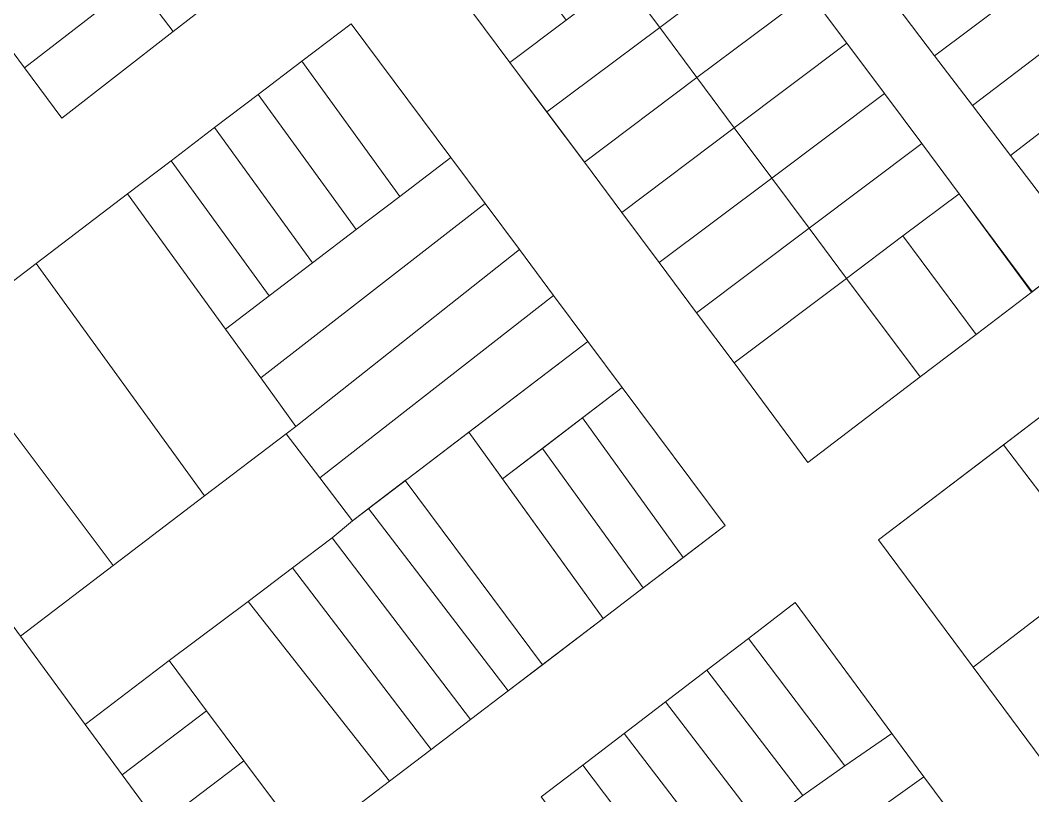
# Model space of a CAD drawing. Header units: metres. Extents: x 3873 to 16340, y -5213 to 3289.
# Drawn here: x 4429 to 4623.1, y 1198.2 to 1346.9 of the extents above; entities that cross this region are included whole.
import ezdxf

# ---------------------------------------------------------------- set-up
doc = ezdxf.new("R2010")
doc.units = ezdxf.units.M
doc.layers.add('CONTEXTO-MANZANAS', color=8, linetype='Continuous', lineweight=0, plot=False)
doc.layers.add('CONTEXTO-PARCELAS', color=9, linetype='Continuous', lineweight=0, plot=False)

msp = doc.modelspace()

# ---------------------------------------------------------------- linework, layer by layer
at = {"layer": 'CONTEXTO-MANZANAS'}
for points in [[(4429, 1429.16), (4436.6, 1419.01), (4443.78, 1409.38), (4450.94, 1399.76), (4458.07, 1390.23), (4465.32, 1380.51), (4472.47, 1370.88), (4479.66, 1361.26), (4458.35, 1344.7), (4437.03, 1328.1), (4429.85, 1337.73), (4422.69, 1347.35)], [(4580.03, 1262.1), (4565.85, 1281.16), (4558.66, 1290.79), (4551.5, 1300.41), (4544.32, 1310.04), (4537.16, 1319.66), (4529.96, 1329.28), (4522.91, 1338.76), (4508.12, 1358.63), (4518.91, 1366.76), (4529.7, 1374.88), (4540.5, 1382.95), (4551.32, 1391.04), (4560.35, 1397.79), (4571.16, 1405.88), (4581.97, 1413.98), (4592.78, 1422.07), (4603.6, 1430.16), (4618.21, 1410.91), (4625.65, 1401.13)], [(4492.44, 1346.2), (4511.56, 1320.54), (4518.13, 1311.72), (4524.7, 1302.9), (4531.27, 1294.08), (4537.85, 1285.26), (4544.42, 1276.44), (4564.13, 1249.98), (4556.28, 1243.99), (4548.43, 1238.01), (4540.77, 1232.17), (4530.1, 1224.04), (4522.57, 1218.29), (4515.35, 1212.79), (4507.78, 1207.04), (4499.82, 1200.98), (4483.88, 1188.82), (4467.5, 1176.35), (4455.66, 1192.51), (4448.57, 1202.17), (4441.47, 1211.85), (4429.07, 1228.79), (4409.78, 1255.07)], [(4413.82, 1286.32), (4432.07, 1300.23), (4449.6, 1313.57), (4457.95, 1319.93), (4466.3, 1326.29), (4474.66, 1332.65), (4483.01, 1339.02), (4492.44, 1346.2)], [(4638.75, 1186.38), (4629.32, 1199.07), (4611.66, 1222.82), (4593.53, 1247.23), (4617.41, 1265.41), (4632.32, 1276.76), (4640.5, 1283.01), (4649.22, 1289.66), (4664.57, 1301.35), (4689, 1319.95)], [(4632.94, 1302.38), (4623, 1294.82), (4612.25, 1286.64), (4601.53, 1278.48), (4580.03, 1262.1)], [(4528.91, 1197.95), (4536.85, 1204.04), (4544.78, 1210.1), (4552.72, 1216.18), (4560.66, 1222.26), (4568.63, 1228.35), (4577.57, 1235.2)], [(4577.57, 1235.2), (4596.13, 1210.11), (4602.25, 1201.82), (4608.35, 1193.57)]]:
    msp.add_lwpolyline(points, dxfattribs=at)
at = {"layer": 'CONTEXTO-PARCELAS'}
for points in [[(4632.94, 1302.38), (4622.88, 1294.73), (4609, 1313.6), (4601.85, 1323.23), (4594.69, 1332.85), (4587.5, 1342.48), (4580.31, 1352.08), (4573.16, 1361.7), (4566, 1371.32), (4575.13, 1378.41), (4582.5, 1368.73), (4589.75, 1359.16), (4597.03, 1349.6), (4604.28, 1340.07), (4611.57, 1330.51), (4618.82, 1320.95), (4632.94, 1302.38)], [(4632.94, 1302.38), (4622.88, 1294.73), (4609, 1313.6), (4601.85, 1323.23), (4594.69, 1332.85), (4587.5, 1342.48), (4580.31, 1352.08), (4573.16, 1361.7), (4566, 1371.32), (4575.13, 1378.41), (4582.5, 1368.73), (4589.75, 1359.16), (4597.03, 1349.6), (4604.28, 1340.07), (4611.57, 1330.51), (4618.82, 1320.95), (4632.94, 1302.38)], [(4458.35, 1344.7), (4451.1, 1354.26), (4472.47, 1370.88), (4479.66, 1361.26), (4458.35, 1344.7)], [(4458.35, 1344.7), (4451.1, 1354.26), (4472.47, 1370.88), (4479.66, 1361.26), (4458.35, 1344.7)], [(4544.47, 1355.07), (4555.22, 1363.2), (4566, 1371.32), (4573.16, 1361.7), (4551.6, 1345.51), (4544.47, 1355.07)], [(4544.47, 1355.07), (4555.22, 1363.2), (4566, 1371.32), (4573.16, 1361.7), (4551.6, 1345.51), (4544.47, 1355.07)], [(4544.47, 1355.07), (4555.22, 1363.2), (4566, 1371.32), (4573.16, 1361.7), (4551.6, 1345.51), (4544.47, 1355.07)], [(4508.1, 1358.66), (4518.91, 1366.76), (4533.69, 1346.91), (4522.91, 1338.76), (4508.1, 1358.66)], [(4508.1, 1358.66), (4518.91, 1366.76), (4533.69, 1346.91), (4522.91, 1338.76), (4508.1, 1358.66)], [(4508.1, 1358.66), (4518.91, 1366.76), (4533.69, 1346.91), (4522.91, 1338.76), (4508.1, 1358.66)], [(4597.03, 1349.6), (4618.5, 1365.73), (4625.78, 1356.2), (4604.28, 1340.07), (4597.03, 1349.6)], [(4597.03, 1349.6), (4618.5, 1365.73), (4625.78, 1356.2), (4604.28, 1340.07), (4597.03, 1349.6)], [(4597.03, 1349.6), (4618.5, 1365.73), (4625.78, 1356.2), (4604.28, 1340.07), (4597.03, 1349.6)], [(4422.69, 1347.35), (4443.88, 1363.82), (4451.1, 1354.26), (4429.85, 1337.73), (4422.69, 1347.35)], [(4422.69, 1347.35), (4443.88, 1363.82), (4451.1, 1354.26), (4429.85, 1337.73), (4422.69, 1347.35)], [(4558.75, 1335.88), (4551.6, 1345.51), (4573.16, 1361.7), (4580.35, 1352.1), (4558.75, 1335.88)], [(4558.75, 1335.88), (4551.6, 1345.51), (4573.16, 1361.7), (4580.35, 1352.1), (4558.75, 1335.88)], [(4558.75, 1335.88), (4551.6, 1345.51), (4573.16, 1361.7), (4580.35, 1352.1), (4558.75, 1335.88)], [(4529.97, 1329.29), (4522.91, 1338.76), (4533.69, 1346.91), (4544.47, 1355.07), (4551.6, 1345.51), (4529.97, 1329.29)], [(4529.97, 1329.29), (4522.91, 1338.76), (4533.69, 1346.91), (4544.47, 1355.07), (4551.6, 1345.51), (4529.97, 1329.29)], [(4529.97, 1329.29), (4522.91, 1338.76), (4533.69, 1346.91), (4544.47, 1355.07), (4551.6, 1345.51), (4529.97, 1329.29)], [(4604.28, 1340.07), (4625.78, 1356.2), (4632.94, 1346.85), (4611.57, 1330.51), (4604.28, 1340.07)], [(4604.28, 1340.07), (4625.78, 1356.2), (4632.94, 1346.85), (4611.57, 1330.51), (4604.28, 1340.07)], [(4437.03, 1328.1), (4429.85, 1337.73), (4451.1, 1354.26), (4458.35, 1344.7), (4437.03, 1328.1)], [(4437.03, 1328.1), (4429.85, 1337.73), (4451.1, 1354.26), (4458.35, 1344.7), (4437.03, 1328.1)], [(4558.75, 1335.88), (4580.35, 1352.1), (4587.5, 1342.48), (4565.91, 1326.26), (4558.75, 1335.88)], [(4558.75, 1335.88), (4580.35, 1352.1), (4587.5, 1342.48), (4565.91, 1326.26), (4558.75, 1335.88)], [(4558.75, 1335.88), (4580.35, 1352.1), (4587.5, 1342.48), (4565.91, 1326.26), (4558.75, 1335.88)], [(4483.01, 1339.02), (4492.44, 1346.2), (4511.56, 1320.54), (4501.79, 1313.1), (4483.01, 1339.02)], [(4483.01, 1339.02), (4492.44, 1346.2), (4511.56, 1320.54), (4501.79, 1313.1), (4483.01, 1339.02)], [(4483.01, 1339.02), (4492.44, 1346.2), (4511.56, 1320.54), (4501.79, 1313.1), (4483.01, 1339.02)], [(4537.16, 1319.66), (4529.97, 1329.29), (4551.6, 1345.51), (4558.75, 1335.88), (4537.16, 1319.66)], [(4537.16, 1319.66), (4529.97, 1329.29), (4551.6, 1345.51), (4558.75, 1335.88), (4537.16, 1319.66)], [(4537.16, 1319.66), (4529.97, 1329.29), (4551.6, 1345.51), (4558.75, 1335.88), (4537.16, 1319.66)], [(4618.82, 1320.95), (4611.57, 1330.51), (4632.94, 1346.85), (4640.22, 1337.41), (4629.38, 1329.07), (4618.82, 1320.95)], [(4618.82, 1320.95), (4611.57, 1330.51), (4632.94, 1346.85), (4640.22, 1337.41), (4629.38, 1329.07), (4618.82, 1320.95)], [(4618.82, 1320.95), (4611.57, 1330.51), (4632.94, 1346.85), (4640.22, 1337.41), (4629.38, 1329.07), (4618.82, 1320.95)], [(4565.91, 1326.26), (4587.5, 1342.48), (4594.69, 1332.85), (4573.1, 1316.63), (4565.91, 1326.26)], [(4565.91, 1326.26), (4587.5, 1342.48), (4594.69, 1332.85), (4573.1, 1316.63), (4565.91, 1326.26)], [(4565.91, 1326.26), (4587.5, 1342.48), (4594.69, 1332.85), (4573.1, 1316.63), (4565.91, 1326.26)], [(4493.43, 1306.74), (4474.66, 1332.65), (4483.01, 1339.02), (4501.79, 1313.1), (4493.43, 1306.74)], [(4493.43, 1306.74), (4474.66, 1332.65), (4483.01, 1339.02), (4501.79, 1313.1), (4493.43, 1306.74)], [(4493.43, 1306.74), (4474.66, 1332.65), (4483.01, 1339.02), (4501.79, 1313.1), (4493.43, 1306.74)], [(4537.16, 1319.66), (4558.75, 1335.88), (4565.91, 1326.26), (4544.32, 1310.04), (4537.16, 1319.66)], [(4537.16, 1319.66), (4558.75, 1335.88), (4565.91, 1326.26), (4544.32, 1310.04), (4537.16, 1319.66)], [(4537.16, 1319.66), (4558.75, 1335.88), (4565.91, 1326.26), (4544.32, 1310.04), (4537.16, 1319.66)], [(4485.08, 1300.38), (4466.3, 1326.29), (4474.66, 1332.65), (4493.43, 1306.74), (4485.08, 1300.38)], [(4485.08, 1300.38), (4466.3, 1326.29), (4474.66, 1332.65), (4493.43, 1306.74), (4485.08, 1300.38)], [(4485.08, 1300.38), (4466.3, 1326.29), (4474.66, 1332.65), (4493.43, 1306.74), (4485.08, 1300.38)], [(4573.1, 1316.63), (4594.69, 1332.85), (4601.85, 1323.23), (4580.25, 1307.01), (4573.1, 1316.63)], [(4573.1, 1316.63), (4594.69, 1332.85), (4601.85, 1323.23), (4580.25, 1307.01), (4573.1, 1316.63)], [(4573.1, 1316.63), (4594.69, 1332.85), (4601.85, 1323.23), (4580.25, 1307.01), (4573.1, 1316.63)], [(4618.82, 1320.95), (4629.38, 1329.07), (4643.69, 1310.57), (4632.94, 1302.38), (4618.82, 1320.95)], [(4618.82, 1320.95), (4629.38, 1329.07), (4643.69, 1310.57), (4632.94, 1302.38), (4618.82, 1320.95)], [(4618.82, 1320.95), (4629.38, 1329.07), (4643.69, 1310.57), (4632.94, 1302.38), (4618.82, 1320.95)], [(4476.72, 1294.02), (4457.95, 1319.93), (4466.3, 1326.29), (4485.08, 1300.38), (4476.72, 1294.02)], [(4476.72, 1294.02), (4457.95, 1319.93), (4466.3, 1326.29), (4485.08, 1300.38), (4476.72, 1294.02)], [(4476.72, 1294.02), (4457.95, 1319.93), (4466.3, 1326.29), (4485.08, 1300.38), (4476.72, 1294.02)], [(4544.32, 1310.04), (4565.91, 1326.26), (4573.1, 1316.63), (4551.5, 1300.41), (4544.32, 1310.04)], [(4544.32, 1310.04), (4565.91, 1326.26), (4573.1, 1316.63), (4551.5, 1300.41), (4544.32, 1310.04)], [(4544.32, 1310.04), (4565.91, 1326.26), (4573.1, 1316.63), (4551.5, 1300.41), (4544.32, 1310.04)], [(4580.25, 1307.01), (4601.85, 1323.23), (4609, 1313.6), (4598.22, 1305.51), (4587.44, 1297.38), (4580.25, 1307.01)], [(4580.25, 1307.01), (4601.85, 1323.23), (4609, 1313.6), (4598.22, 1305.51), (4587.44, 1297.38), (4580.25, 1307.01)], [(4580.25, 1307.01), (4601.85, 1323.23), (4609, 1313.6), (4598.22, 1305.51), (4587.44, 1297.38), (4580.25, 1307.01)], [(4468.37, 1287.66), (4449.6, 1313.57), (4457.95, 1319.93), (4476.72, 1294.02), (4468.37, 1287.66)], [(4468.37, 1287.66), (4449.6, 1313.57), (4457.95, 1319.93), (4476.72, 1294.02), (4468.37, 1287.66)], [(4468.37, 1287.66), (4449.6, 1313.57), (4457.95, 1319.93), (4476.72, 1294.02), (4468.37, 1287.66)], [(4468.37, 1287.66), (4476.72, 1294.02), (4485.08, 1300.38), (4493.43, 1306.74), (4501.79, 1313.1), (4511.56, 1320.54), (4518.13, 1311.72), (4475.12, 1278.33), (4468.37, 1287.66)], [(4468.37, 1287.66), (4476.72, 1294.02), (4485.08, 1300.38), (4493.43, 1306.74), (4501.79, 1313.1), (4511.56, 1320.54), (4518.13, 1311.72), (4475.12, 1278.33), (4468.37, 1287.66)], [(4468.37, 1287.66), (4476.72, 1294.02), (4485.08, 1300.38), (4493.43, 1306.74), (4501.79, 1313.1), (4511.56, 1320.54), (4518.13, 1311.72), (4475.12, 1278.33), (4468.37, 1287.66)], [(4558.66, 1290.79), (4551.5, 1300.41), (4573.1, 1316.63), (4580.25, 1307.01), (4558.66, 1290.79)], [(4558.66, 1290.79), (4551.5, 1300.41), (4573.1, 1316.63), (4580.25, 1307.01), (4558.66, 1290.79)], [(4558.66, 1290.79), (4551.5, 1300.41), (4573.1, 1316.63), (4580.25, 1307.01), (4558.66, 1290.79)], [(4464.38, 1255.66), (4432.07, 1300.23), (4449.6, 1313.57), (4468.37, 1287.66), (4475.12, 1278.33), (4481.88, 1269.01), (4480, 1267.6), (4464.38, 1255.66)], [(4464.38, 1255.66), (4432.07, 1300.23), (4449.6, 1313.57), (4468.37, 1287.66), (4475.12, 1278.33), (4481.88, 1269.01), (4480, 1267.6), (4464.38, 1255.66)], [(4464.38, 1255.66), (4432.07, 1300.23), (4449.6, 1313.57), (4468.37, 1287.66), (4475.12, 1278.33), (4481.88, 1269.01), (4480, 1267.6), (4464.38, 1255.66)], [(4598.22, 1305.51), (4609, 1313.6), (4623, 1294.82), (4612.25, 1286.63), (4598.22, 1305.51)], [(4598.22, 1305.51), (4609, 1313.6), (4623, 1294.82), (4612.25, 1286.63), (4598.22, 1305.51)], [(4598.22, 1305.51), (4609, 1313.6), (4623, 1294.82), (4612.25, 1286.63), (4598.22, 1305.51)], [(4475.12, 1278.33), (4518.13, 1311.72), (4524.7, 1302.9), (4481.88, 1269.01), (4475.12, 1278.33)], [(4475.12, 1278.33), (4518.13, 1311.72), (4524.7, 1302.9), (4481.88, 1269.01), (4475.12, 1278.33)], [(4475.12, 1278.33), (4518.13, 1311.72), (4524.7, 1302.9), (4481.88, 1269.01), (4475.12, 1278.33)], [(4558.66, 1290.79), (4580.25, 1307.01), (4587.44, 1297.38), (4565.85, 1281.16), (4558.66, 1290.79)], [(4558.66, 1290.79), (4580.25, 1307.01), (4587.44, 1297.38), (4565.85, 1281.16), (4558.66, 1290.79)], [(4558.66, 1290.79), (4580.25, 1307.01), (4587.44, 1297.38), (4565.85, 1281.16), (4558.66, 1290.79)], [(4587.44, 1297.38), (4598.22, 1305.51), (4612.25, 1286.63), (4601.53, 1278.48), (4587.44, 1297.38)], [(4587.44, 1297.38), (4598.22, 1305.51), (4612.25, 1286.63), (4601.53, 1278.48), (4587.44, 1297.38)], [(4587.44, 1297.38), (4598.22, 1305.51), (4612.25, 1286.63), (4601.53, 1278.48), (4587.44, 1297.38)], [(4481.88, 1269.01), (4524.7, 1302.9), (4531.27, 1294.08), (4486.46, 1259.13), (4480, 1267.6), (4481.88, 1269.01)], [(4481.88, 1269.01), (4524.7, 1302.9), (4531.27, 1294.08), (4486.46, 1259.13), (4480, 1267.6), (4481.88, 1269.01)], [(4481.88, 1269.01), (4524.7, 1302.9), (4531.27, 1294.08), (4486.46, 1259.13), (4480, 1267.6), (4481.88, 1269.01)], [(4446.85, 1242.32), (4413.82, 1286.32), (4432.07, 1300.23), (4464.38, 1255.66), (4446.85, 1242.32)], [(4446.85, 1242.32), (4413.82, 1286.32), (4432.07, 1300.23), (4464.38, 1255.66), (4446.85, 1242.32)], [(4446.85, 1242.32), (4413.82, 1286.32), (4432.07, 1300.23), (4464.38, 1255.66), (4446.85, 1242.32)], [(4565.85, 1281.16), (4587.44, 1297.38), (4601.53, 1278.48), (4580.03, 1262.1), (4565.85, 1281.16)], [(4565.85, 1281.16), (4587.44, 1297.38), (4601.53, 1278.48), (4580.03, 1262.1), (4565.85, 1281.16)], [(4565.85, 1281.16), (4587.44, 1297.38), (4601.53, 1278.48), (4580.03, 1262.1), (4565.85, 1281.16)], [(4531.27, 1294.08), (4537.85, 1285.26), (4503.38, 1259.01), (4492.74, 1250.88), (4486.46, 1259.13), (4531.27, 1294.08)], [(4531.27, 1294.08), (4537.85, 1285.26), (4503.38, 1259.01), (4492.74, 1250.88), (4486.46, 1259.13), (4531.27, 1294.08)], [(4531.27, 1294.08), (4537.85, 1285.26), (4503.38, 1259.01), (4492.74, 1250.88), (4486.46, 1259.13), (4531.27, 1294.08)], [(4429.07, 1228.79), (4409.78, 1255.07), (4410.07, 1255.63), (4397.07, 1273.57), (4413.82, 1286.32), (4446.85, 1242.32), (4429.07, 1228.79)], [(4429.07, 1228.79), (4409.78, 1255.07), (4410.07, 1255.63), (4397.07, 1273.57), (4413.82, 1286.32), (4446.85, 1242.32), (4429.07, 1228.79)], [(4429.07, 1228.79), (4409.78, 1255.07), (4410.07, 1255.63), (4397.07, 1273.57), (4413.82, 1286.32), (4446.85, 1242.32), (4429.07, 1228.79)], [(4544.42, 1276.44), (4521.45, 1258.95), (4515.02, 1267.87), (4537.85, 1285.26), (4544.42, 1276.44)], [(4544.42, 1276.44), (4521.45, 1258.95), (4515.02, 1267.87), (4537.85, 1285.26), (4544.42, 1276.44)], [(4544.42, 1276.44), (4521.45, 1258.95), (4515.02, 1267.87), (4537.85, 1285.26), (4544.42, 1276.44)], [(4556.1, 1243.85), (4536.78, 1270.62), (4544.42, 1276.44), (4564.13, 1249.98), (4556.1, 1243.85)], [(4556.1, 1243.85), (4536.78, 1270.62), (4544.42, 1276.44), (4564.13, 1249.98), (4556.1, 1243.85)], [(4556.1, 1243.85), (4536.78, 1270.62), (4544.42, 1276.44), (4564.13, 1249.98), (4556.1, 1243.85)], [(4617.51, 1265.49), (4628.72, 1274.04), (4640.81, 1258.17), (4629.6, 1249.62), (4617.51, 1265.49)], [(4617.51, 1265.49), (4628.72, 1274.04), (4640.81, 1258.17), (4629.6, 1249.62), (4617.51, 1265.49)], [(4548.43, 1238.01), (4529.11, 1264.79), (4536.78, 1270.62), (4556.1, 1243.85), (4548.43, 1238.01)], [(4548.43, 1238.01), (4529.11, 1264.79), (4536.78, 1270.62), (4556.1, 1243.85), (4548.43, 1238.01)], [(4548.43, 1238.01), (4529.11, 1264.79), (4536.78, 1270.62), (4556.1, 1243.85), (4548.43, 1238.01)], [(4480, 1267.6), (4486.46, 1259.13), (4492.74, 1250.88), (4488.85, 1247.6), (4481.25, 1241.85), (4472.69, 1235.41), (4457.57, 1224.1), (4441.47, 1211.85), (4429.07, 1228.79), (4446.85, 1242.32), (4464.38, 1255.66), (4480, 1267.6)], [(4480, 1267.6), (4486.46, 1259.13), (4492.74, 1250.88), (4488.85, 1247.6), (4481.25, 1241.85), (4472.69, 1235.41), (4457.57, 1224.1), (4441.47, 1211.85), (4429.07, 1228.79), (4446.85, 1242.32), (4464.38, 1255.66), (4480, 1267.6)], [(4480, 1267.6), (4486.46, 1259.13), (4492.74, 1250.88), (4488.85, 1247.6), (4481.25, 1241.85), (4472.69, 1235.41), (4457.57, 1224.1), (4441.47, 1211.85), (4429.07, 1228.79), (4446.85, 1242.32), (4464.38, 1255.66), (4480, 1267.6)], [(4529.13, 1223.3), (4502.84, 1258.6), (4503.38, 1259.01), (4515.02, 1267.87), (4540.77, 1232.17), (4529.13, 1223.3)], [(4529.13, 1223.3), (4502.84, 1258.6), (4503.38, 1259.01), (4515.02, 1267.87), (4540.77, 1232.17), (4529.13, 1223.3)], [(4529.13, 1223.3), (4502.84, 1258.6), (4503.38, 1259.01), (4515.02, 1267.87), (4540.77, 1232.17), (4529.13, 1223.3)], [(4611.66, 1222.82), (4593.53, 1247.23), (4617.51, 1265.49), (4629.6, 1249.62), (4635.87, 1241.39), (4611.66, 1222.82)], [(4611.66, 1222.82), (4593.53, 1247.23), (4617.51, 1265.49), (4629.6, 1249.62), (4635.87, 1241.39), (4611.66, 1222.82)], [(4540.77, 1232.17), (4521.45, 1258.95), (4529.11, 1264.79), (4548.43, 1238.01), (4540.77, 1232.17)], [(4540.77, 1232.17), (4521.45, 1258.95), (4529.11, 1264.79), (4548.43, 1238.01), (4540.77, 1232.17)], [(4540.77, 1232.17), (4521.45, 1258.95), (4529.11, 1264.79), (4548.43, 1238.01), (4540.77, 1232.17)], [(4495.81, 1253.23), (4502.84, 1258.6), (4529.13, 1223.3), (4522.57, 1218.29), (4495.81, 1253.23)], [(4495.81, 1253.23), (4502.84, 1258.6), (4529.13, 1223.3), (4522.57, 1218.29), (4495.81, 1253.23)], [(4495.81, 1253.23), (4502.84, 1258.6), (4529.13, 1223.3), (4522.57, 1218.29), (4495.81, 1253.23)], [(4515.35, 1212.79), (4488.85, 1247.6), (4492.73, 1250.87), (4495.81, 1253.23), (4522.57, 1218.29), (4515.35, 1212.79)], [(4515.35, 1212.79), (4488.85, 1247.6), (4492.73, 1250.87), (4495.81, 1253.23), (4522.57, 1218.29), (4515.35, 1212.79)], [(4515.35, 1212.79), (4488.85, 1247.6), (4492.73, 1250.87), (4495.81, 1253.23), (4522.57, 1218.29), (4515.35, 1212.79)], [(4507.78, 1207.04), (4481.25, 1241.85), (4488.85, 1247.6), (4515.35, 1212.79), (4507.78, 1207.04)], [(4507.78, 1207.04), (4481.25, 1241.85), (4488.85, 1247.6), (4515.35, 1212.79), (4507.78, 1207.04)], [(4507.78, 1207.04), (4481.25, 1241.85), (4488.85, 1247.6), (4515.35, 1212.79), (4507.78, 1207.04)], [(4472.69, 1235.41), (4481.25, 1241.85), (4507.78, 1207.04), (4499.82, 1200.98), (4472.69, 1235.41)], [(4472.69, 1235.41), (4481.25, 1241.85), (4507.78, 1207.04), (4499.82, 1200.98), (4472.69, 1235.41)], [(4472.69, 1235.41), (4481.25, 1241.85), (4507.78, 1207.04), (4499.82, 1200.98), (4472.69, 1235.41)], [(4629.32, 1199.07), (4611.66, 1222.82), (4635.87, 1241.39), (4653.86, 1217.76), (4629.32, 1199.07)], [(4629.32, 1199.07), (4611.66, 1222.82), (4635.87, 1241.39), (4653.86, 1217.76), (4629.32, 1199.07)], [(4483.88, 1188.82), (4471.91, 1204.85), (4464.75, 1214.48), (4457.57, 1224.1), (4472.69, 1235.41), (4499.82, 1200.98), (4483.88, 1188.82)], [(4483.88, 1188.82), (4471.91, 1204.85), (4464.75, 1214.48), (4457.57, 1224.1), (4472.69, 1235.41), (4499.82, 1200.98), (4483.88, 1188.82)], [(4483.88, 1188.82), (4471.91, 1204.85), (4464.75, 1214.48), (4457.57, 1224.1), (4472.69, 1235.41), (4499.82, 1200.98), (4483.88, 1188.82)], [(4568.63, 1228.35), (4577.57, 1235.2), (4596.13, 1210.11), (4587.09, 1203.88), (4568.63, 1228.35)], [(4568.63, 1228.35), (4577.57, 1235.2), (4596.13, 1210.11), (4587.09, 1203.88), (4568.63, 1228.35)], [(4579.05, 1198.24), (4560.66, 1222.26), (4568.63, 1228.35), (4587.09, 1203.88), (4579.05, 1198.24)], [(4579.05, 1198.24), (4560.66, 1222.26), (4568.63, 1228.35), (4587.09, 1203.88), (4579.05, 1198.24)], [(4448.57, 1202.17), (4441.47, 1211.85), (4457.57, 1224.1), (4464.75, 1214.48), (4448.57, 1202.17)], [(4448.57, 1202.17), (4441.47, 1211.85), (4457.57, 1224.1), (4464.75, 1214.48), (4448.57, 1202.17)], [(4448.57, 1202.17), (4441.47, 1211.85), (4457.57, 1224.1), (4464.75, 1214.48), (4448.57, 1202.17)], [(4552.72, 1216.18), (4560.66, 1222.26), (4579.05, 1198.24), (4571.11, 1192.16), (4552.72, 1216.18)], [(4552.72, 1216.18), (4560.66, 1222.26), (4579.05, 1198.24), (4571.11, 1192.16), (4552.72, 1216.18)], [(4552.72, 1216.18), (4571.11, 1192.16), (4577.35, 1184.03), (4569.41, 1177.95), (4544.78, 1210.1), (4552.72, 1216.18)], [(4552.72, 1216.18), (4571.11, 1192.16), (4577.35, 1184.03), (4569.41, 1177.95), (4544.78, 1210.1), (4552.72, 1216.18)], [(4455.66, 1192.51), (4448.57, 1202.17), (4464.75, 1214.48), (4471.91, 1204.85), (4455.66, 1192.51)], [(4455.66, 1192.51), (4448.57, 1202.17), (4464.75, 1214.48), (4471.91, 1204.85), (4455.66, 1192.51)], [(4455.66, 1192.51), (4448.57, 1202.17), (4464.75, 1214.48), (4471.91, 1204.85), (4455.66, 1192.51)], [(4536.85, 1204.04), (4544.78, 1210.1), (4569.41, 1177.95), (4561.38, 1171.57), (4536.85, 1204.04)], [(4536.85, 1204.04), (4544.78, 1210.1), (4569.41, 1177.95), (4561.38, 1171.57), (4536.85, 1204.04)], [(4587.09, 1203.88), (4596.13, 1210.11), (4602.25, 1201.82), (4577.35, 1184.03), (4571.11, 1192.16), (4579.05, 1198.24), (4587.09, 1203.88)], [(4587.09, 1203.88), (4596.13, 1210.11), (4602.25, 1201.82), (4577.35, 1184.03), (4571.11, 1192.16), (4579.05, 1198.24), (4587.09, 1203.88)], [(4467.5, 1176.35), (4455.66, 1192.51), (4471.91, 1204.85), (4483.88, 1188.82), (4467.5, 1176.35)], [(4467.5, 1176.35), (4455.66, 1192.51), (4471.91, 1204.85), (4483.88, 1188.82), (4467.5, 1176.35)], [(4467.5, 1176.35), (4455.66, 1192.51), (4471.91, 1204.85), (4483.88, 1188.82), (4467.5, 1176.35)], [(4553.35, 1165.63), (4550.63, 1169.23), (4528.91, 1197.95), (4536.85, 1204.04), (4561.38, 1171.57), (4553.35, 1165.63)], [(4553.35, 1165.63), (4550.63, 1169.23), (4528.91, 1197.95), (4536.85, 1204.04), (4561.38, 1171.57), (4553.35, 1165.63)], [(4569.41, 1177.95), (4577.35, 1184.03), (4602.25, 1201.82), (4608.35, 1193.57), (4559.53, 1157.45), (4558.22, 1159.17), (4553.35, 1165.63), (4561.38, 1171.57), (4569.41, 1177.95)], [(4569.41, 1177.95), (4577.35, 1184.03), (4602.25, 1201.82), (4608.35, 1193.57), (4559.53, 1157.45), (4558.22, 1159.17), (4553.35, 1165.63), (4561.38, 1171.57), (4569.41, 1177.95)]]:
    msp.add_lwpolyline(points, dxfattribs=at)

doc.saveas('drawing.dxf')
